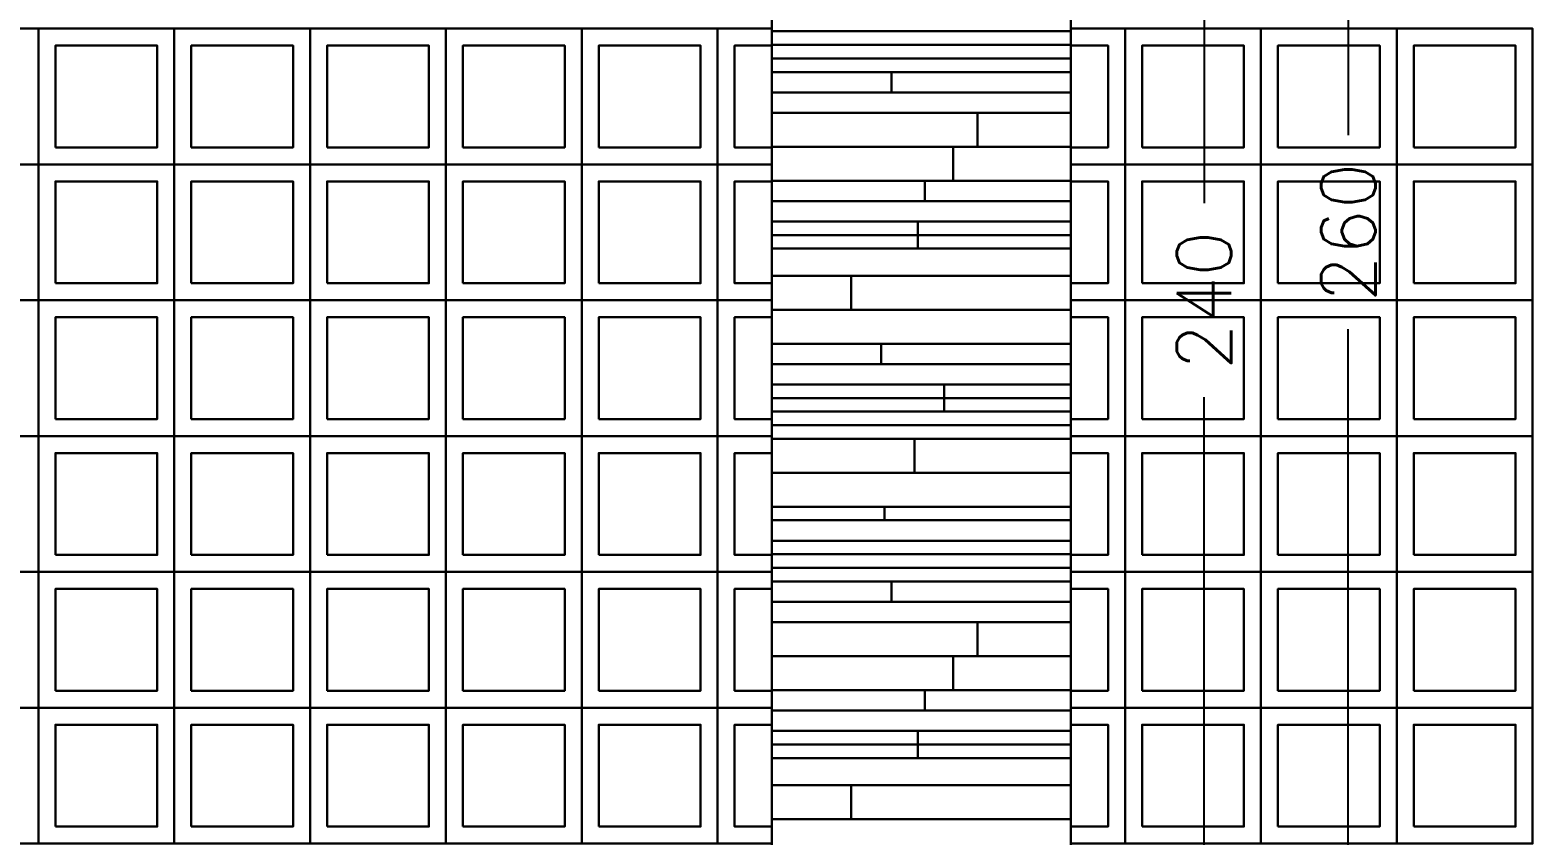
# Model space of a CAD drawing. Header units: millimetres. Extents: x -4228 to 27092, y -6721 to 984.
# Drawn here: x 5691.2 to 5911.2, y -5222 to -5103.4 of the extents above; entities that cross this region are included whole.
import ezdxf

# ---------------------------------------------------------------- set-up
doc = ezdxf.new("R2010")
doc.units = ezdxf.units.MM
doc.header["$LTSCALE"] = 50
doc.layers.get('0').update_dxf_attribs({"lineweight": 0})
for name, color, linetype in [('cobogo', 7, 'Continuous'), ('cota', 1, 'Continuous'), ('PAREDES3', 2, 'Continuous'), ('pedras', 2, 'Continuous')]:
    doc.layers.add(name, color=color, linetype=linetype)
doc.styles.add('ROMANS', font='romans.shx')
doc.dimstyles.new('1_50', dxfattribs={"dimscale": 0, "dimtxt": 8, "dimasz": 12, "dimexe": 10, "dimexo": 5, "dimgap": 4, "dimtad": 0, "dimdec": 0, "dimzin": 1, "dimdsep": 46, "dimtxsty": 'ROMANS', "dimblk": 'OBLIQUE', "dimcen": 10, "dimdle": 10, "dimclrd": 1, "dimclre": 1, "dimclrt": 7, "dimaunit": 1, "dimadec": 0, "dimazin": 0, "dimtm": 1e-09, "dimtfac": 1, "dimtdec": 0, "dimtmove": 2, "dimatfit": 3, "dimldrblk": 'OBLIQUE', "dimfxl": 1, "dimtolj": 1, "dimtzin": 0, "dimarcsym": 0})

# ---------------------------------------------------------------- blocks, each defined once
blk = doc.blocks.new('_OBLIQUE')
at = {"color": 0, "linetype": 'ByBlock'}
blk.add_line((-0.5, -0.5), (0.5, 0.5), dxfattribs=at)
blk = doc.blocks.new('*D63')
at = {"layer": 'cota', "color": 1, "linetype": 'Continuous', "lineweight": -2}
for p, q in [((5864.08, -5013.21), (5864.08, -5128.92)), ((5830.94, -5023.21), (5874.08, -5023.21)), ((5864.08, -5273.21), (5864.08, -5157.49)), ((5839.47, -5263.21), (5874.08, -5263.21))]:
    blk.add_line(p, q, dxfattribs=at)
at = {"layer": 'Defpoints', "color": 0, "linetype": 'Continuous', "lineweight": 30}
for p in [(5825.94, -5023.21), (5834.47, -5263.21), (5864.08, -5263.21)]:
    blk.add_point(p, dxfattribs=at)
at = {"layer": 'cota', "color": 1, "linetype": 'Continuous', "lineweight": -2, "xscale": 12, "yscale": 12, "zscale": 12}
for p, rotation in [((5864.08, -5023.21), 90), ((5864.08, -5263.21), 270)]:
    blk.add_blockref('_OBLIQUE', p, dxfattribs=dict(at, rotation=rotation))
at = {"layer": 'cota', "color": 7, "linetype": 'Continuous', "lineweight": 30, "insert": (5864.08, -5143.21), "char_height": 8, "attachment_point": 5, "rotation": 90, "style": 'ROMANS'}
blk.add_mtext('\\A1;240', dxfattribs=at)
blk = doc.blocks.new('*D65')
at = {"layer": 'cota', "color": 1, "linetype": 'Continuous', "lineweight": -2}
for p, q in [((5885.3, -4993.21), (5885.3, -5118.92)), ((5849.44, -5003.21), (5895.3, -5003.21)), ((5885.3, -5273.21), (5885.3, -5147.49)), ((5849.44, -5263.21), (5895.3, -5263.21))]:
    blk.add_line(p, q, dxfattribs=at)
at = {"layer": 'Defpoints', "color": 0, "linetype": 'Continuous', "lineweight": 30}
for p in [(5844.44, -5003.21), (5844.44, -5263.21), (5885.3, -5263.21)]:
    blk.add_point(p, dxfattribs=at)
at = {"layer": 'cota', "color": 1, "linetype": 'Continuous', "lineweight": -2, "xscale": 12, "yscale": 12, "zscale": 12}
for p, rotation in [((5885.3, -5003.21), 90), ((5885.3, -5263.21), 270)]:
    blk.add_blockref('_OBLIQUE', p, dxfattribs=dict(at, rotation=rotation))
at = {"layer": 'cota', "color": 7, "linetype": 'Continuous', "lineweight": 30, "insert": (5885.3, -5133.21), "char_height": 8, "attachment_point": 5, "rotation": 90, "style": 'ROMANS'}
blk.add_mtext('\\A1;260', dxfattribs=at)

msp = doc.modelspace()

# ---------------------------------------------------------------- linework, layer by layer
at = {"layer": 'cobogo', "color": 3, "linetype": 'Continuous', "lineweight": 30}
for points in [[(5672.44, -5123.21), (5692.44, -5123.21), (5692.44, -5103.21), (5672.44, -5103.21)], [(5672.44, -5123.21), (5692.44, -5123.21), (5692.44, -5103.21), (5672.44, -5103.21)], [(5672.44, -5123.21), (5692.44, -5123.21), (5692.44, -5103.21), (5672.44, -5103.21)], [(5672.44, -5123.21), (5692.44, -5123.21), (5692.44, -5103.21), (5672.44, -5103.21)], [(5692.44, -5123.21), (5712.44, -5123.21), (5712.44, -5103.21), (5692.44, -5103.21)], [(5692.44, -5123.21), (5712.44, -5123.21), (5712.44, -5103.21), (5692.44, -5103.21)], [(5692.44, -5123.21), (5712.44, -5123.21), (5712.44, -5103.21), (5692.44, -5103.21)], [(5692.44, -5123.21), (5712.44, -5123.21), (5712.44, -5103.21), (5692.44, -5103.21)], [(5712.44, -5123.21), (5732.44, -5123.21), (5732.44, -5103.21), (5712.44, -5103.21)], [(5712.44, -5123.21), (5732.44, -5123.21), (5732.44, -5103.21), (5712.44, -5103.21)], [(5712.44, -5123.21), (5732.44, -5123.21), (5732.44, -5103.21), (5712.44, -5103.21)], [(5712.44, -5123.21), (5732.44, -5123.21), (5732.44, -5103.21), (5712.44, -5103.21)], [(5732.44, -5123.21), (5752.44, -5123.21), (5752.44, -5103.21), (5732.44, -5103.21)], [(5732.44, -5123.21), (5752.44, -5123.21), (5752.44, -5103.21), (5732.44, -5103.21)], [(5732.44, -5123.21), (5752.44, -5123.21), (5752.44, -5103.21), (5732.44, -5103.21)], [(5732.44, -5123.21), (5752.44, -5123.21), (5752.44, -5103.21), (5732.44, -5103.21)], [(5752.44, -5123.21), (5772.44, -5123.21), (5772.44, -5103.21), (5752.44, -5103.21)], [(5752.44, -5123.21), (5772.44, -5123.21), (5772.44, -5103.21), (5752.44, -5103.21)], [(5752.44, -5123.21), (5772.44, -5123.21), (5772.44, -5103.21), (5752.44, -5103.21)], [(5752.44, -5123.21), (5772.44, -5123.21), (5772.44, -5103.21), (5752.44, -5103.21)], [(5772.44, -5123.21), (5792.44, -5123.21), (5792.44, -5103.21), (5772.44, -5103.21)], [(5772.44, -5123.21), (5792.44, -5123.21), (5792.44, -5103.21), (5772.44, -5103.21)], [(5772.44, -5123.21), (5792.44, -5123.21), (5792.44, -5103.21), (5772.44, -5103.21)], [(5772.44, -5123.21), (5792.44, -5123.21), (5792.44, -5103.21), (5772.44, -5103.21)], [(5852.44, -5123.21), (5872.44, -5123.21), (5872.44, -5103.21), (5852.44, -5103.21)], [(5852.44, -5123.21), (5872.44, -5123.21), (5872.44, -5103.21), (5852.44, -5103.21)], [(5852.44, -5123.21), (5872.44, -5123.21), (5872.44, -5103.21), (5852.44, -5103.21)], [(5852.44, -5123.21), (5872.44, -5123.21), (5872.44, -5103.21), (5852.44, -5103.21)], [(5872.44, -5123.21), (5892.44, -5123.21), (5892.44, -5103.21), (5872.44, -5103.21)], [(5872.44, -5123.21), (5892.44, -5123.21), (5892.44, -5103.21), (5872.44, -5103.21)], [(5872.44, -5123.21), (5892.44, -5123.21), (5892.44, -5103.21), (5872.44, -5103.21)], [(5872.44, -5123.21), (5892.44, -5123.21), (5892.44, -5103.21), (5872.44, -5103.21)], [(5892.44, -5123.21), (5912.44, -5123.21), (5912.44, -5103.21), (5892.44, -5103.21)], [(5892.44, -5123.21), (5912.44, -5123.21), (5912.44, -5103.21), (5892.44, -5103.21)], [(5892.44, -5123.21), (5912.44, -5123.21), (5912.44, -5103.21), (5892.44, -5103.21)], [(5892.44, -5123.21), (5912.44, -5123.21), (5912.44, -5103.21), (5892.44, -5103.21)], [(5694.94, -5120.71), (5709.94, -5120.71), (5709.94, -5105.71), (5694.94, -5105.71)], [(5694.94, -5120.71), (5709.94, -5120.71), (5709.94, -5105.71), (5694.94, -5105.71)], [(5694.94, -5120.71), (5709.94, -5120.71), (5709.94, -5105.71), (5694.94, -5105.71)], [(5694.94, -5120.71), (5709.94, -5120.71), (5709.94, -5105.71), (5694.94, -5105.71)], [(5714.94, -5120.71), (5729.94, -5120.71), (5729.94, -5105.71), (5714.94, -5105.71)], [(5714.94, -5120.71), (5729.94, -5120.71), (5729.94, -5105.71), (5714.94, -5105.71)], [(5714.94, -5120.71), (5729.94, -5120.71), (5729.94, -5105.71), (5714.94, -5105.71)], [(5714.94, -5120.71), (5729.94, -5120.71), (5729.94, -5105.71), (5714.94, -5105.71)], [(5734.94, -5120.71), (5749.94, -5120.71), (5749.94, -5105.71), (5734.94, -5105.71)], [(5734.94, -5120.71), (5749.94, -5120.71), (5749.94, -5105.71), (5734.94, -5105.71)], [(5734.94, -5120.71), (5749.94, -5120.71), (5749.94, -5105.71), (5734.94, -5105.71)], [(5734.94, -5120.71), (5749.94, -5120.71), (5749.94, -5105.71), (5734.94, -5105.71)], [(5754.94, -5120.71), (5769.94, -5120.71), (5769.94, -5105.71), (5754.94, -5105.71)], [(5754.94, -5120.71), (5769.94, -5120.71), (5769.94, -5105.71), (5754.94, -5105.71)], [(5754.94, -5120.71), (5769.94, -5120.71), (5769.94, -5105.71), (5754.94, -5105.71)], [(5754.94, -5120.71), (5769.94, -5120.71), (5769.94, -5105.71), (5754.94, -5105.71)], [(5774.94, -5120.71), (5789.94, -5120.71), (5789.94, -5105.71), (5774.94, -5105.71)], [(5774.94, -5120.71), (5789.94, -5120.71), (5789.94, -5105.71), (5774.94, -5105.71)], [(5774.94, -5120.71), (5789.94, -5120.71), (5789.94, -5105.71), (5774.94, -5105.71)], [(5774.94, -5120.71), (5789.94, -5120.71), (5789.94, -5105.71), (5774.94, -5105.71)], [(5854.94, -5120.71), (5869.94, -5120.71), (5869.94, -5105.71), (5854.94, -5105.71)], [(5854.94, -5120.71), (5869.94, -5120.71), (5869.94, -5105.71), (5854.94, -5105.71)], [(5854.94, -5120.71), (5869.94, -5120.71), (5869.94, -5105.71), (5854.94, -5105.71)], [(5854.94, -5120.71), (5869.94, -5120.71), (5869.94, -5105.71), (5854.94, -5105.71)], [(5874.94, -5120.71), (5889.94, -5120.71), (5889.94, -5105.71), (5874.94, -5105.71)], [(5874.94, -5120.71), (5889.94, -5120.71), (5889.94, -5105.71), (5874.94, -5105.71)], [(5874.94, -5120.71), (5889.94, -5120.71), (5889.94, -5105.71), (5874.94, -5105.71)], [(5874.94, -5120.71), (5889.94, -5120.71), (5889.94, -5105.71), (5874.94, -5105.71)], [(5894.94, -5120.71), (5909.94, -5120.71), (5909.94, -5105.71), (5894.94, -5105.71)], [(5894.94, -5120.71), (5909.94, -5120.71), (5909.94, -5105.71), (5894.94, -5105.71)], [(5894.94, -5120.71), (5909.94, -5120.71), (5909.94, -5105.71), (5894.94, -5105.71)], [(5894.94, -5120.71), (5909.94, -5120.71), (5909.94, -5105.71), (5894.94, -5105.71)], [(5672.44, -5143.21), (5692.44, -5143.21), (5692.44, -5123.21), (5672.44, -5123.21)], [(5672.44, -5143.21), (5692.44, -5143.21), (5692.44, -5123.21), (5672.44, -5123.21)], [(5672.44, -5143.21), (5692.44, -5143.21), (5692.44, -5123.21), (5672.44, -5123.21)], [(5672.44, -5143.21), (5692.44, -5143.21), (5692.44, -5123.21), (5672.44, -5123.21)], [(5692.44, -5143.21), (5712.44, -5143.21), (5712.44, -5123.21), (5692.44, -5123.21)], [(5692.44, -5143.21), (5712.44, -5143.21), (5712.44, -5123.21), (5692.44, -5123.21)], [(5692.44, -5143.21), (5712.44, -5143.21), (5712.44, -5123.21), (5692.44, -5123.21)], [(5692.44, -5143.21), (5712.44, -5143.21), (5712.44, -5123.21), (5692.44, -5123.21)], [(5712.44, -5143.21), (5732.44, -5143.21), (5732.44, -5123.21), (5712.44, -5123.21)], [(5712.44, -5143.21), (5732.44, -5143.21), (5732.44, -5123.21), (5712.44, -5123.21)], [(5712.44, -5143.21), (5732.44, -5143.21), (5732.44, -5123.21), (5712.44, -5123.21)], [(5712.44, -5143.21), (5732.44, -5143.21), (5732.44, -5123.21), (5712.44, -5123.21)], [(5732.44, -5143.21), (5752.44, -5143.21), (5752.44, -5123.21), (5732.44, -5123.21)], [(5732.44, -5143.21), (5752.44, -5143.21), (5752.44, -5123.21), (5732.44, -5123.21)], [(5732.44, -5143.21), (5752.44, -5143.21), (5752.44, -5123.21), (5732.44, -5123.21)], [(5732.44, -5143.21), (5752.44, -5143.21), (5752.44, -5123.21), (5732.44, -5123.21)], [(5752.44, -5143.21), (5772.44, -5143.21), (5772.44, -5123.21), (5752.44, -5123.21)], [(5752.44, -5143.21), (5772.44, -5143.21), (5772.44, -5123.21), (5752.44, -5123.21)], [(5752.44, -5143.21), (5772.44, -5143.21), (5772.44, -5123.21), (5752.44, -5123.21)], [(5752.44, -5143.21), (5772.44, -5143.21), (5772.44, -5123.21), (5752.44, -5123.21)], [(5772.44, -5143.21), (5792.44, -5143.21), (5792.44, -5123.21), (5772.44, -5123.21)], [(5772.44, -5143.21), (5792.44, -5143.21), (5792.44, -5123.21), (5772.44, -5123.21)], [(5772.44, -5143.21), (5792.44, -5143.21), (5792.44, -5123.21), (5772.44, -5123.21)], [(5772.44, -5143.21), (5792.44, -5143.21), (5792.44, -5123.21), (5772.44, -5123.21)], [(5852.44, -5143.21), (5872.44, -5143.21), (5872.44, -5123.21), (5852.44, -5123.21)], [(5852.44, -5143.21), (5872.44, -5143.21), (5872.44, -5123.21), (5852.44, -5123.21)], [(5852.44, -5143.21), (5872.44, -5143.21), (5872.44, -5123.21), (5852.44, -5123.21)], [(5852.44, -5143.21), (5872.44, -5143.21), (5872.44, -5123.21), (5852.44, -5123.21)], [(5872.44, -5143.21), (5892.44, -5143.21), (5892.44, -5123.21), (5872.44, -5123.21)], [(5872.44, -5143.21), (5892.44, -5143.21), (5892.44, -5123.21), (5872.44, -5123.21)], [(5872.44, -5143.21), (5892.44, -5143.21), (5892.44, -5123.21), (5872.44, -5123.21)], [(5872.44, -5143.21), (5892.44, -5143.21), (5892.44, -5123.21), (5872.44, -5123.21)], [(5892.44, -5143.21), (5912.44, -5143.21), (5912.44, -5123.21), (5892.44, -5123.21)], [(5892.44, -5143.21), (5912.44, -5143.21), (5912.44, -5123.21), (5892.44, -5123.21)], [(5892.44, -5143.21), (5912.44, -5143.21), (5912.44, -5123.21), (5892.44, -5123.21)], [(5892.44, -5143.21), (5912.44, -5143.21), (5912.44, -5123.21), (5892.44, -5123.21)], [(5694.94, -5140.71), (5709.94, -5140.71), (5709.94, -5125.71), (5694.94, -5125.71)], [(5694.94, -5140.71), (5709.94, -5140.71), (5709.94, -5125.71), (5694.94, -5125.71)], [(5694.94, -5140.71), (5709.94, -5140.71), (5709.94, -5125.71), (5694.94, -5125.71)], [(5694.94, -5140.71), (5709.94, -5140.71), (5709.94, -5125.71), (5694.94, -5125.71)], [(5714.94, -5140.71), (5729.94, -5140.71), (5729.94, -5125.71), (5714.94, -5125.71)], [(5714.94, -5140.71), (5729.94, -5140.71), (5729.94, -5125.71), (5714.94, -5125.71)], [(5714.94, -5140.71), (5729.94, -5140.71), (5729.94, -5125.71), (5714.94, -5125.71)], [(5714.94, -5140.71), (5729.94, -5140.71), (5729.94, -5125.71), (5714.94, -5125.71)], [(5734.94, -5140.71), (5749.94, -5140.71), (5749.94, -5125.71), (5734.94, -5125.71)], [(5734.94, -5140.71), (5749.94, -5140.71), (5749.94, -5125.71), (5734.94, -5125.71)], [(5734.94, -5140.71), (5749.94, -5140.71), (5749.94, -5125.71), (5734.94, -5125.71)], [(5734.94, -5140.71), (5749.94, -5140.71), (5749.94, -5125.71), (5734.94, -5125.71)], [(5754.94, -5140.71), (5769.94, -5140.71), (5769.94, -5125.71), (5754.94, -5125.71)], [(5754.94, -5140.71), (5769.94, -5140.71), (5769.94, -5125.71), (5754.94, -5125.71)], [(5754.94, -5140.71), (5769.94, -5140.71), (5769.94, -5125.71), (5754.94, -5125.71)], [(5754.94, -5140.71), (5769.94, -5140.71), (5769.94, -5125.71), (5754.94, -5125.71)], [(5774.94, -5140.71), (5789.94, -5140.71), (5789.94, -5125.71), (5774.94, -5125.71)], [(5774.94, -5140.71), (5789.94, -5140.71), (5789.94, -5125.71), (5774.94, -5125.71)], [(5774.94, -5140.71), (5789.94, -5140.71), (5789.94, -5125.71), (5774.94, -5125.71)], [(5774.94, -5140.71), (5789.94, -5140.71), (5789.94, -5125.71), (5774.94, -5125.71)], [(5854.94, -5140.71), (5869.94, -5140.71), (5869.94, -5125.71), (5854.94, -5125.71)], [(5854.94, -5140.71), (5869.94, -5140.71), (5869.94, -5125.71), (5854.94, -5125.71)], [(5854.94, -5140.71), (5869.94, -5140.71), (5869.94, -5125.71), (5854.94, -5125.71)], [(5854.94, -5140.71), (5869.94, -5140.71), (5869.94, -5125.71), (5854.94, -5125.71)], [(5874.94, -5140.71), (5889.94, -5140.71), (5889.94, -5125.71), (5874.94, -5125.71)], [(5874.94, -5140.71), (5889.94, -5140.71), (5889.94, -5125.71), (5874.94, -5125.71)], [(5874.94, -5140.71), (5889.94, -5140.71), (5889.94, -5125.71), (5874.94, -5125.71)], [(5874.94, -5140.71), (5889.94, -5140.71), (5889.94, -5125.71), (5874.94, -5125.71)], [(5894.94, -5140.71), (5909.94, -5140.71), (5909.94, -5125.71), (5894.94, -5125.71)], [(5894.94, -5140.71), (5909.94, -5140.71), (5909.94, -5125.71), (5894.94, -5125.71)], [(5894.94, -5140.71), (5909.94, -5140.71), (5909.94, -5125.71), (5894.94, -5125.71)], [(5894.94, -5140.71), (5909.94, -5140.71), (5909.94, -5125.71), (5894.94, -5125.71)], [(5672.44, -5163.21), (5692.44, -5163.21), (5692.44, -5143.21), (5672.44, -5143.21)], [(5672.44, -5163.21), (5692.44, -5163.21), (5692.44, -5143.21), (5672.44, -5143.21)], [(5672.44, -5163.21), (5692.44, -5163.21), (5692.44, -5143.21), (5672.44, -5143.21)], [(5672.44, -5163.21), (5692.44, -5163.21), (5692.44, -5143.21), (5672.44, -5143.21)], [(5692.44, -5163.21), (5712.44, -5163.21), (5712.44, -5143.21), (5692.44, -5143.21)], [(5692.44, -5163.21), (5712.44, -5163.21), (5712.44, -5143.21), (5692.44, -5143.21)], [(5692.44, -5163.21), (5712.44, -5163.21), (5712.44, -5143.21), (5692.44, -5143.21)], [(5692.44, -5163.21), (5712.44, -5163.21), (5712.44, -5143.21), (5692.44, -5143.21)], [(5712.44, -5163.21), (5732.44, -5163.21), (5732.44, -5143.21), (5712.44, -5143.21)], [(5712.44, -5163.21), (5732.44, -5163.21), (5732.44, -5143.21), (5712.44, -5143.21)], [(5712.44, -5163.21), (5732.44, -5163.21), (5732.44, -5143.21), (5712.44, -5143.21)], [(5712.44, -5163.21), (5732.44, -5163.21), (5732.44, -5143.21), (5712.44, -5143.21)], [(5732.44, -5163.21), (5752.44, -5163.21), (5752.44, -5143.21), (5732.44, -5143.21)], [(5732.44, -5163.21), (5752.44, -5163.21), (5752.44, -5143.21), (5732.44, -5143.21)], [(5732.44, -5163.21), (5752.44, -5163.21), (5752.44, -5143.21), (5732.44, -5143.21)], [(5732.44, -5163.21), (5752.44, -5163.21), (5752.44, -5143.21), (5732.44, -5143.21)], [(5752.44, -5163.21), (5772.44, -5163.21), (5772.44, -5143.21), (5752.44, -5143.21)], [(5752.44, -5163.21), (5772.44, -5163.21), (5772.44, -5143.21), (5752.44, -5143.21)], [(5752.44, -5163.21), (5772.44, -5163.21), (5772.44, -5143.21), (5752.44, -5143.21)], [(5752.44, -5163.21), (5772.44, -5163.21), (5772.44, -5143.21), (5752.44, -5143.21)], [(5772.44, -5163.21), (5792.44, -5163.21), (5792.44, -5143.21), (5772.44, -5143.21)], [(5772.44, -5163.21), (5792.44, -5163.21), (5792.44, -5143.21), (5772.44, -5143.21)], [(5772.44, -5163.21), (5792.44, -5163.21), (5792.44, -5143.21), (5772.44, -5143.21)], [(5772.44, -5163.21), (5792.44, -5163.21), (5792.44, -5143.21), (5772.44, -5143.21)], [(5852.44, -5163.21), (5872.44, -5163.21), (5872.44, -5143.21), (5852.44, -5143.21)], [(5852.44, -5163.21), (5872.44, -5163.21), (5872.44, -5143.21), (5852.44, -5143.21)], [(5852.44, -5163.21), (5872.44, -5163.21), (5872.44, -5143.21), (5852.44, -5143.21)], [(5852.44, -5163.21), (5872.44, -5163.21), (5872.44, -5143.21), (5852.44, -5143.21)], [(5872.44, -5163.21), (5892.44, -5163.21), (5892.44, -5143.21), (5872.44, -5143.21)], [(5872.44, -5163.21), (5892.44, -5163.21), (5892.44, -5143.21), (5872.44, -5143.21)], [(5872.44, -5163.21), (5892.44, -5163.21), (5892.44, -5143.21), (5872.44, -5143.21)], [(5872.44, -5163.21), (5892.44, -5163.21), (5892.44, -5143.21), (5872.44, -5143.21)], [(5892.44, -5163.21), (5912.44, -5163.21), (5912.44, -5143.21), (5892.44, -5143.21)], [(5892.44, -5163.21), (5912.44, -5163.21), (5912.44, -5143.21), (5892.44, -5143.21)], [(5892.44, -5163.21), (5912.44, -5163.21), (5912.44, -5143.21), (5892.44, -5143.21)], [(5892.44, -5163.21), (5912.44, -5163.21), (5912.44, -5143.21), (5892.44, -5143.21)], [(5694.94, -5160.71), (5709.94, -5160.71), (5709.94, -5145.71), (5694.94, -5145.71)], [(5694.94, -5160.71), (5709.94, -5160.71), (5709.94, -5145.71), (5694.94, -5145.71)], [(5694.94, -5160.71), (5709.94, -5160.71), (5709.94, -5145.71), (5694.94, -5145.71)], [(5694.94, -5160.71), (5709.94, -5160.71), (5709.94, -5145.71), (5694.94, -5145.71)], [(5714.94, -5160.71), (5729.94, -5160.71), (5729.94, -5145.71), (5714.94, -5145.71)], [(5714.94, -5160.71), (5729.94, -5160.71), (5729.94, -5145.71), (5714.94, -5145.71)], [(5714.94, -5160.71), (5729.94, -5160.71), (5729.94, -5145.71), (5714.94, -5145.71)], [(5714.94, -5160.71), (5729.94, -5160.71), (5729.94, -5145.71), (5714.94, -5145.71)], [(5734.94, -5160.71), (5749.94, -5160.71), (5749.94, -5145.71), (5734.94, -5145.71)], [(5734.94, -5160.71), (5749.94, -5160.71), (5749.94, -5145.71), (5734.94, -5145.71)], [(5734.94, -5160.71), (5749.94, -5160.71), (5749.94, -5145.71), (5734.94, -5145.71)], [(5734.94, -5160.71), (5749.94, -5160.71), (5749.94, -5145.71), (5734.94, -5145.71)], [(5754.94, -5160.71), (5769.94, -5160.71), (5769.94, -5145.71), (5754.94, -5145.71)], [(5754.94, -5160.71), (5769.94, -5160.71), (5769.94, -5145.71), (5754.94, -5145.71)], [(5754.94, -5160.71), (5769.94, -5160.71), (5769.94, -5145.71), (5754.94, -5145.71)], [(5754.94, -5160.71), (5769.94, -5160.71), (5769.94, -5145.71), (5754.94, -5145.71)], [(5774.94, -5160.71), (5789.94, -5160.71), (5789.94, -5145.71), (5774.94, -5145.71)], [(5774.94, -5160.71), (5789.94, -5160.71), (5789.94, -5145.71), (5774.94, -5145.71)], [(5774.94, -5160.71), (5789.94, -5160.71), (5789.94, -5145.71), (5774.94, -5145.71)], [(5774.94, -5160.71), (5789.94, -5160.71), (5789.94, -5145.71), (5774.94, -5145.71)], [(5854.94, -5160.71), (5869.94, -5160.71), (5869.94, -5145.71), (5854.94, -5145.71)], [(5854.94, -5160.71), (5869.94, -5160.71), (5869.94, -5145.71), (5854.94, -5145.71)], [(5854.94, -5160.71), (5869.94, -5160.71), (5869.94, -5145.71), (5854.94, -5145.71)], [(5854.94, -5160.71), (5869.94, -5160.71), (5869.94, -5145.71), (5854.94, -5145.71)], [(5874.94, -5160.71), (5889.94, -5160.71), (5889.94, -5145.71), (5874.94, -5145.71)], [(5874.94, -5160.71), (5889.94, -5160.71), (5889.94, -5145.71), (5874.94, -5145.71)], [(5874.94, -5160.71), (5889.94, -5160.71), (5889.94, -5145.71), (5874.94, -5145.71)], [(5874.94, -5160.71), (5889.94, -5160.71), (5889.94, -5145.71), (5874.94, -5145.71)], [(5894.94, -5160.71), (5909.94, -5160.71), (5909.94, -5145.71), (5894.94, -5145.71)], [(5894.94, -5160.71), (5909.94, -5160.71), (5909.94, -5145.71), (5894.94, -5145.71)], [(5894.94, -5160.71), (5909.94, -5160.71), (5909.94, -5145.71), (5894.94, -5145.71)], [(5894.94, -5160.71), (5909.94, -5160.71), (5909.94, -5145.71), (5894.94, -5145.71)], [(5672.44, -5183.21), (5692.44, -5183.21), (5692.44, -5163.21), (5672.44, -5163.21)], [(5672.44, -5183.21), (5692.44, -5183.21), (5692.44, -5163.21), (5672.44, -5163.21)], [(5672.44, -5183.21), (5692.44, -5183.21), (5692.44, -5163.21), (5672.44, -5163.21)], [(5672.44, -5183.21), (5692.44, -5183.21), (5692.44, -5163.21), (5672.44, -5163.21)], [(5692.44, -5183.21), (5712.44, -5183.21), (5712.44, -5163.21), (5692.44, -5163.21)], [(5692.44, -5183.21), (5712.44, -5183.21), (5712.44, -5163.21), (5692.44, -5163.21)], [(5692.44, -5183.21), (5712.44, -5183.21), (5712.44, -5163.21), (5692.44, -5163.21)], [(5692.44, -5183.21), (5712.44, -5183.21), (5712.44, -5163.21), (5692.44, -5163.21)], [(5712.44, -5183.21), (5732.44, -5183.21), (5732.44, -5163.21), (5712.44, -5163.21)], [(5712.44, -5183.21), (5732.44, -5183.21), (5732.44, -5163.21), (5712.44, -5163.21)], [(5712.44, -5183.21), (5732.44, -5183.21), (5732.44, -5163.21), (5712.44, -5163.21)], [(5712.44, -5183.21), (5732.44, -5183.21), (5732.44, -5163.21), (5712.44, -5163.21)], [(5732.44, -5183.21), (5752.44, -5183.21), (5752.44, -5163.21), (5732.44, -5163.21)], [(5732.44, -5183.21), (5752.44, -5183.21), (5752.44, -5163.21), (5732.44, -5163.21)], [(5732.44, -5183.21), (5752.44, -5183.21), (5752.44, -5163.21), (5732.44, -5163.21)], [(5732.44, -5183.21), (5752.44, -5183.21), (5752.44, -5163.21), (5732.44, -5163.21)], [(5752.44, -5183.21), (5772.44, -5183.21), (5772.44, -5163.21), (5752.44, -5163.21)], [(5752.44, -5183.21), (5772.44, -5183.21), (5772.44, -5163.21), (5752.44, -5163.21)], [(5752.44, -5183.21), (5772.44, -5183.21), (5772.44, -5163.21), (5752.44, -5163.21)], [(5752.44, -5183.21), (5772.44, -5183.21), (5772.44, -5163.21), (5752.44, -5163.21)], [(5772.44, -5183.21), (5792.44, -5183.21), (5792.44, -5163.21), (5772.44, -5163.21)], [(5772.44, -5183.21), (5792.44, -5183.21), (5792.44, -5163.21), (5772.44, -5163.21)], [(5772.44, -5183.21), (5792.44, -5183.21), (5792.44, -5163.21), (5772.44, -5163.21)], [(5772.44, -5183.21), (5792.44, -5183.21), (5792.44, -5163.21), (5772.44, -5163.21)], [(5852.44, -5183.21), (5872.44, -5183.21), (5872.44, -5163.21), (5852.44, -5163.21)], [(5852.44, -5183.21), (5872.44, -5183.21), (5872.44, -5163.21), (5852.44, -5163.21)], [(5852.44, -5183.21), (5872.44, -5183.21), (5872.44, -5163.21), (5852.44, -5163.21)], [(5852.44, -5183.21), (5872.44, -5183.21), (5872.44, -5163.21), (5852.44, -5163.21)], [(5872.44, -5183.21), (5892.44, -5183.21), (5892.44, -5163.21), (5872.44, -5163.21)], [(5872.44, -5183.21), (5892.44, -5183.21), (5892.44, -5163.21), (5872.44, -5163.21)], [(5872.44, -5183.21), (5892.44, -5183.21), (5892.44, -5163.21), (5872.44, -5163.21)], [(5872.44, -5183.21), (5892.44, -5183.21), (5892.44, -5163.21), (5872.44, -5163.21)], [(5892.44, -5183.21), (5912.44, -5183.21), (5912.44, -5163.21), (5892.44, -5163.21)], [(5892.44, -5183.21), (5912.44, -5183.21), (5912.44, -5163.21), (5892.44, -5163.21)], [(5892.44, -5183.21), (5912.44, -5183.21), (5912.44, -5163.21), (5892.44, -5163.21)], [(5892.44, -5183.21), (5912.44, -5183.21), (5912.44, -5163.21), (5892.44, -5163.21)], [(5694.94, -5180.71), (5709.94, -5180.71), (5709.94, -5165.71), (5694.94, -5165.71)], [(5694.94, -5180.71), (5709.94, -5180.71), (5709.94, -5165.71), (5694.94, -5165.71)], [(5694.94, -5180.71), (5709.94, -5180.71), (5709.94, -5165.71), (5694.94, -5165.71)], [(5694.94, -5180.71), (5709.94, -5180.71), (5709.94, -5165.71), (5694.94, -5165.71)], [(5714.94, -5180.71), (5729.94, -5180.71), (5729.94, -5165.71), (5714.94, -5165.71)], [(5714.94, -5180.71), (5729.94, -5180.71), (5729.94, -5165.71), (5714.94, -5165.71)], [(5714.94, -5180.71), (5729.94, -5180.71), (5729.94, -5165.71), (5714.94, -5165.71)], [(5714.94, -5180.71), (5729.94, -5180.71), (5729.94, -5165.71), (5714.94, -5165.71)], [(5734.94, -5180.71), (5749.94, -5180.71), (5749.94, -5165.71), (5734.94, -5165.71)], [(5734.94, -5180.71), (5749.94, -5180.71), (5749.94, -5165.71), (5734.94, -5165.71)], [(5734.94, -5180.71), (5749.94, -5180.71), (5749.94, -5165.71), (5734.94, -5165.71)], [(5734.94, -5180.71), (5749.94, -5180.71), (5749.94, -5165.71), (5734.94, -5165.71)], [(5754.94, -5180.71), (5769.94, -5180.71), (5769.94, -5165.71), (5754.94, -5165.71)], [(5754.94, -5180.71), (5769.94, -5180.71), (5769.94, -5165.71), (5754.94, -5165.71)], [(5754.94, -5180.71), (5769.94, -5180.71), (5769.94, -5165.71), (5754.94, -5165.71)], [(5754.94, -5180.71), (5769.94, -5180.71), (5769.94, -5165.71), (5754.94, -5165.71)], [(5774.94, -5180.71), (5789.94, -5180.71), (5789.94, -5165.71), (5774.94, -5165.71)], [(5774.94, -5180.71), (5789.94, -5180.71), (5789.94, -5165.71), (5774.94, -5165.71)], [(5774.94, -5180.71), (5789.94, -5180.71), (5789.94, -5165.71), (5774.94, -5165.71)], [(5774.94, -5180.71), (5789.94, -5180.71), (5789.94, -5165.71), (5774.94, -5165.71)], [(5854.94, -5180.71), (5869.94, -5180.71), (5869.94, -5165.71), (5854.94, -5165.71)], [(5854.94, -5180.71), (5869.94, -5180.71), (5869.94, -5165.71), (5854.94, -5165.71)], [(5854.94, -5180.71), (5869.94, -5180.71), (5869.94, -5165.71), (5854.94, -5165.71)], [(5854.94, -5180.71), (5869.94, -5180.71), (5869.94, -5165.71), (5854.94, -5165.71)], [(5874.94, -5180.71), (5889.94, -5180.71), (5889.94, -5165.71), (5874.94, -5165.71)], [(5874.94, -5180.71), (5889.94, -5180.71), (5889.94, -5165.71), (5874.94, -5165.71)], [(5874.94, -5180.71), (5889.94, -5180.71), (5889.94, -5165.71), (5874.94, -5165.71)], [(5874.94, -5180.71), (5889.94, -5180.71), (5889.94, -5165.71), (5874.94, -5165.71)], [(5894.94, -5180.71), (5909.94, -5180.71), (5909.94, -5165.71), (5894.94, -5165.71)], [(5894.94, -5180.71), (5909.94, -5180.71), (5909.94, -5165.71), (5894.94, -5165.71)], [(5894.94, -5180.71), (5909.94, -5180.71), (5909.94, -5165.71), (5894.94, -5165.71)], [(5894.94, -5180.71), (5909.94, -5180.71), (5909.94, -5165.71), (5894.94, -5165.71)], [(5672.44, -5203.21), (5692.44, -5203.21), (5692.44, -5183.21), (5672.44, -5183.21)], [(5672.44, -5203.21), (5692.44, -5203.21), (5692.44, -5183.21), (5672.44, -5183.21)], [(5672.44, -5203.21), (5692.44, -5203.21), (5692.44, -5183.21), (5672.44, -5183.21)], [(5672.44, -5203.21), (5692.44, -5203.21), (5692.44, -5183.21), (5672.44, -5183.21)], [(5692.44, -5203.21), (5712.44, -5203.21), (5712.44, -5183.21), (5692.44, -5183.21)], [(5692.44, -5203.21), (5712.44, -5203.21), (5712.44, -5183.21), (5692.44, -5183.21)], [(5692.44, -5203.21), (5712.44, -5203.21), (5712.44, -5183.21), (5692.44, -5183.21)], [(5692.44, -5203.21), (5712.44, -5203.21), (5712.44, -5183.21), (5692.44, -5183.21)], [(5712.44, -5203.21), (5732.44, -5203.21), (5732.44, -5183.21), (5712.44, -5183.21)], [(5712.44, -5203.21), (5732.44, -5203.21), (5732.44, -5183.21), (5712.44, -5183.21)], [(5712.44, -5203.21), (5732.44, -5203.21), (5732.44, -5183.21), (5712.44, -5183.21)], [(5712.44, -5203.21), (5732.44, -5203.21), (5732.44, -5183.21), (5712.44, -5183.21)], [(5732.44, -5203.21), (5752.44, -5203.21), (5752.44, -5183.21), (5732.44, -5183.21)], [(5732.44, -5203.21), (5752.44, -5203.21), (5752.44, -5183.21), (5732.44, -5183.21)], [(5732.44, -5203.21), (5752.44, -5203.21), (5752.44, -5183.21), (5732.44, -5183.21)], [(5732.44, -5203.21), (5752.44, -5203.21), (5752.44, -5183.21), (5732.44, -5183.21)], [(5752.44, -5203.21), (5772.44, -5203.21), (5772.44, -5183.21), (5752.44, -5183.21)], [(5752.44, -5203.21), (5772.44, -5203.21), (5772.44, -5183.21), (5752.44, -5183.21)], [(5752.44, -5203.21), (5772.44, -5203.21), (5772.44, -5183.21), (5752.44, -5183.21)], [(5752.44, -5203.21), (5772.44, -5203.21), (5772.44, -5183.21), (5752.44, -5183.21)], [(5772.44, -5203.21), (5792.44, -5203.21), (5792.44, -5183.21), (5772.44, -5183.21)], [(5772.44, -5203.21), (5792.44, -5203.21), (5792.44, -5183.21), (5772.44, -5183.21)], [(5772.44, -5203.21), (5792.44, -5203.21), (5792.44, -5183.21), (5772.44, -5183.21)], [(5772.44, -5203.21), (5792.44, -5203.21), (5792.44, -5183.21), (5772.44, -5183.21)], [(5852.44, -5203.21), (5872.44, -5203.21), (5872.44, -5183.21), (5852.44, -5183.21)], [(5852.44, -5203.21), (5872.44, -5203.21), (5872.44, -5183.21), (5852.44, -5183.21)], [(5852.44, -5203.21), (5872.44, -5203.21), (5872.44, -5183.21), (5852.44, -5183.21)], [(5852.44, -5203.21), (5872.44, -5203.21), (5872.44, -5183.21), (5852.44, -5183.21)], [(5872.44, -5203.21), (5892.44, -5203.21), (5892.44, -5183.21), (5872.44, -5183.21)], [(5872.44, -5203.21), (5892.44, -5203.21), (5892.44, -5183.21), (5872.44, -5183.21)], [(5872.44, -5203.21), (5892.44, -5203.21), (5892.44, -5183.21), (5872.44, -5183.21)], [(5872.44, -5203.21), (5892.44, -5203.21), (5892.44, -5183.21), (5872.44, -5183.21)], [(5892.44, -5203.21), (5912.44, -5203.21), (5912.44, -5183.21), (5892.44, -5183.21)], [(5892.44, -5203.21), (5912.44, -5203.21), (5912.44, -5183.21), (5892.44, -5183.21)], [(5892.44, -5203.21), (5912.44, -5203.21), (5912.44, -5183.21), (5892.44, -5183.21)], [(5892.44, -5203.21), (5912.44, -5203.21), (5912.44, -5183.21), (5892.44, -5183.21)], [(5694.94, -5200.71), (5709.94, -5200.71), (5709.94, -5185.71), (5694.94, -5185.71)], [(5694.94, -5200.71), (5709.94, -5200.71), (5709.94, -5185.71), (5694.94, -5185.71)], [(5694.94, -5200.71), (5709.94, -5200.71), (5709.94, -5185.71), (5694.94, -5185.71)], [(5694.94, -5200.71), (5709.94, -5200.71), (5709.94, -5185.71), (5694.94, -5185.71)], [(5714.94, -5200.71), (5729.94, -5200.71), (5729.94, -5185.71), (5714.94, -5185.71)], [(5714.94, -5200.71), (5729.94, -5200.71), (5729.94, -5185.71), (5714.94, -5185.71)], [(5714.94, -5200.71), (5729.94, -5200.71), (5729.94, -5185.71), (5714.94, -5185.71)], [(5714.94, -5200.71), (5729.94, -5200.71), (5729.94, -5185.71), (5714.94, -5185.71)], [(5734.94, -5200.71), (5749.94, -5200.71), (5749.94, -5185.71), (5734.94, -5185.71)], [(5734.94, -5200.71), (5749.94, -5200.71), (5749.94, -5185.71), (5734.94, -5185.71)], [(5734.94, -5200.71), (5749.94, -5200.71), (5749.94, -5185.71), (5734.94, -5185.71)], [(5734.94, -5200.71), (5749.94, -5200.71), (5749.94, -5185.71), (5734.94, -5185.71)], [(5754.94, -5200.71), (5769.94, -5200.71), (5769.94, -5185.71), (5754.94, -5185.71)], [(5754.94, -5200.71), (5769.94, -5200.71), (5769.94, -5185.71), (5754.94, -5185.71)], [(5754.94, -5200.71), (5769.94, -5200.71), (5769.94, -5185.71), (5754.94, -5185.71)], [(5754.94, -5200.71), (5769.94, -5200.71), (5769.94, -5185.71), (5754.94, -5185.71)], [(5774.94, -5200.71), (5789.94, -5200.71), (5789.94, -5185.71), (5774.94, -5185.71)], [(5774.94, -5200.71), (5789.94, -5200.71), (5789.94, -5185.71), (5774.94, -5185.71)], [(5774.94, -5200.71), (5789.94, -5200.71), (5789.94, -5185.71), (5774.94, -5185.71)], [(5774.94, -5200.71), (5789.94, -5200.71), (5789.94, -5185.71), (5774.94, -5185.71)], [(5854.94, -5200.71), (5869.94, -5200.71), (5869.94, -5185.71), (5854.94, -5185.71)], [(5854.94, -5200.71), (5869.94, -5200.71), (5869.94, -5185.71), (5854.94, -5185.71)], [(5854.94, -5200.71), (5869.94, -5200.71), (5869.94, -5185.71), (5854.94, -5185.71)], [(5854.94, -5200.71), (5869.94, -5200.71), (5869.94, -5185.71), (5854.94, -5185.71)], [(5874.94, -5200.71), (5889.94, -5200.71), (5889.94, -5185.71), (5874.94, -5185.71)], [(5874.94, -5200.71), (5889.94, -5200.71), (5889.94, -5185.71), (5874.94, -5185.71)], [(5874.94, -5200.71), (5889.94, -5200.71), (5889.94, -5185.71), (5874.94, -5185.71)], [(5874.94, -5200.71), (5889.94, -5200.71), (5889.94, -5185.71), (5874.94, -5185.71)], [(5894.94, -5200.71), (5909.94, -5200.71), (5909.94, -5185.71), (5894.94, -5185.71)], [(5894.94, -5200.71), (5909.94, -5200.71), (5909.94, -5185.71), (5894.94, -5185.71)], [(5894.94, -5200.71), (5909.94, -5200.71), (5909.94, -5185.71), (5894.94, -5185.71)], [(5894.94, -5200.71), (5909.94, -5200.71), (5909.94, -5185.71), (5894.94, -5185.71)], [(5672.44, -5223.21), (5692.44, -5223.21), (5692.44, -5203.21), (5672.44, -5203.21)], [(5672.44, -5223.21), (5692.44, -5223.21), (5692.44, -5203.21), (5672.44, -5203.21)], [(5672.44, -5223.21), (5692.44, -5223.21), (5692.44, -5203.21), (5672.44, -5203.21)], [(5672.44, -5223.21), (5692.44, -5223.21), (5692.44, -5203.21), (5672.44, -5203.21)], [(5692.44, -5223.21), (5712.44, -5223.21), (5712.44, -5203.21), (5692.44, -5203.21)], [(5692.44, -5223.21), (5712.44, -5223.21), (5712.44, -5203.21), (5692.44, -5203.21)], [(5692.44, -5223.21), (5712.44, -5223.21), (5712.44, -5203.21), (5692.44, -5203.21)], [(5692.44, -5223.21), (5712.44, -5223.21), (5712.44, -5203.21), (5692.44, -5203.21)], [(5712.44, -5223.21), (5732.44, -5223.21), (5732.44, -5203.21), (5712.44, -5203.21)], [(5712.44, -5223.21), (5732.44, -5223.21), (5732.44, -5203.21), (5712.44, -5203.21)], [(5712.44, -5223.21), (5732.44, -5223.21), (5732.44, -5203.21), (5712.44, -5203.21)], [(5712.44, -5223.21), (5732.44, -5223.21), (5732.44, -5203.21), (5712.44, -5203.21)], [(5732.44, -5223.21), (5752.44, -5223.21), (5752.44, -5203.21), (5732.44, -5203.21)], [(5732.44, -5223.21), (5752.44, -5223.21), (5752.44, -5203.21), (5732.44, -5203.21)], [(5732.44, -5223.21), (5752.44, -5223.21), (5752.44, -5203.21), (5732.44, -5203.21)], [(5732.44, -5223.21), (5752.44, -5223.21), (5752.44, -5203.21), (5732.44, -5203.21)], [(5752.44, -5223.21), (5772.44, -5223.21), (5772.44, -5203.21), (5752.44, -5203.21)], [(5752.44, -5223.21), (5772.44, -5223.21), (5772.44, -5203.21), (5752.44, -5203.21)], [(5752.44, -5223.21), (5772.44, -5223.21), (5772.44, -5203.21), (5752.44, -5203.21)], [(5752.44, -5223.21), (5772.44, -5223.21), (5772.44, -5203.21), (5752.44, -5203.21)], [(5772.44, -5223.21), (5792.44, -5223.21), (5792.44, -5203.21), (5772.44, -5203.21)], [(5772.44, -5223.21), (5792.44, -5223.21), (5792.44, -5203.21), (5772.44, -5203.21)], [(5772.44, -5223.21), (5792.44, -5223.21), (5792.44, -5203.21), (5772.44, -5203.21)], [(5772.44, -5223.21), (5792.44, -5223.21), (5792.44, -5203.21), (5772.44, -5203.21)], [(5852.44, -5223.21), (5872.44, -5223.21), (5872.44, -5203.21), (5852.44, -5203.21)], [(5852.44, -5223.21), (5872.44, -5223.21), (5872.44, -5203.21), (5852.44, -5203.21)], [(5852.44, -5223.21), (5872.44, -5223.21), (5872.44, -5203.21), (5852.44, -5203.21)], [(5852.44, -5223.21), (5872.44, -5223.21), (5872.44, -5203.21), (5852.44, -5203.21)], [(5872.44, -5223.21), (5892.44, -5223.21), (5892.44, -5203.21), (5872.44, -5203.21)], [(5872.44, -5223.21), (5892.44, -5223.21), (5892.44, -5203.21), (5872.44, -5203.21)], [(5872.44, -5223.21), (5892.44, -5223.21), (5892.44, -5203.21), (5872.44, -5203.21)], [(5872.44, -5223.21), (5892.44, -5223.21), (5892.44, -5203.21), (5872.44, -5203.21)], [(5892.44, -5223.21), (5912.44, -5223.21), (5912.44, -5203.21), (5892.44, -5203.21)], [(5892.44, -5223.21), (5912.44, -5223.21), (5912.44, -5203.21), (5892.44, -5203.21)], [(5892.44, -5223.21), (5912.44, -5223.21), (5912.44, -5203.21), (5892.44, -5203.21)], [(5892.44, -5223.21), (5912.44, -5223.21), (5912.44, -5203.21), (5892.44, -5203.21)], [(5694.94, -5220.71), (5709.94, -5220.71), (5709.94, -5205.71), (5694.94, -5205.71)], [(5694.94, -5220.71), (5709.94, -5220.71), (5709.94, -5205.71), (5694.94, -5205.71)], [(5694.94, -5220.71), (5709.94, -5220.71), (5709.94, -5205.71), (5694.94, -5205.71)], [(5694.94, -5220.71), (5709.94, -5220.71), (5709.94, -5205.71), (5694.94, -5205.71)], [(5714.94, -5220.71), (5729.94, -5220.71), (5729.94, -5205.71), (5714.94, -5205.71)], [(5714.94, -5220.71), (5729.94, -5220.71), (5729.94, -5205.71), (5714.94, -5205.71)], [(5714.94, -5220.71), (5729.94, -5220.71), (5729.94, -5205.71), (5714.94, -5205.71)], [(5714.94, -5220.71), (5729.94, -5220.71), (5729.94, -5205.71), (5714.94, -5205.71)], [(5734.94, -5220.71), (5749.94, -5220.71), (5749.94, -5205.71), (5734.94, -5205.71)], [(5734.94, -5220.71), (5749.94, -5220.71), (5749.94, -5205.71), (5734.94, -5205.71)], [(5734.94, -5220.71), (5749.94, -5220.71), (5749.94, -5205.71), (5734.94, -5205.71)], [(5734.94, -5220.71), (5749.94, -5220.71), (5749.94, -5205.71), (5734.94, -5205.71)], [(5754.94, -5220.71), (5769.94, -5220.71), (5769.94, -5205.71), (5754.94, -5205.71)], [(5754.94, -5220.71), (5769.94, -5220.71), (5769.94, -5205.71), (5754.94, -5205.71)], [(5754.94, -5220.71), (5769.94, -5220.71), (5769.94, -5205.71), (5754.94, -5205.71)], [(5754.94, -5220.71), (5769.94, -5220.71), (5769.94, -5205.71), (5754.94, -5205.71)], [(5774.94, -5220.71), (5789.94, -5220.71), (5789.94, -5205.71), (5774.94, -5205.71)], [(5774.94, -5220.71), (5789.94, -5220.71), (5789.94, -5205.71), (5774.94, -5205.71)], [(5774.94, -5220.71), (5789.94, -5220.71), (5789.94, -5205.71), (5774.94, -5205.71)], [(5774.94, -5220.71), (5789.94, -5220.71), (5789.94, -5205.71), (5774.94, -5205.71)], [(5854.94, -5220.71), (5869.94, -5220.71), (5869.94, -5205.71), (5854.94, -5205.71)], [(5854.94, -5220.71), (5869.94, -5220.71), (5869.94, -5205.71), (5854.94, -5205.71)], [(5854.94, -5220.71), (5869.94, -5220.71), (5869.94, -5205.71), (5854.94, -5205.71)], [(5854.94, -5220.71), (5869.94, -5220.71), (5869.94, -5205.71), (5854.94, -5205.71)], [(5874.94, -5220.71), (5889.94, -5220.71), (5889.94, -5205.71), (5874.94, -5205.71)], [(5874.94, -5220.71), (5889.94, -5220.71), (5889.94, -5205.71), (5874.94, -5205.71)], [(5874.94, -5220.71), (5889.94, -5220.71), (5889.94, -5205.71), (5874.94, -5205.71)], [(5874.94, -5220.71), (5889.94, -5220.71), (5889.94, -5205.71), (5874.94, -5205.71)], [(5894.94, -5220.71), (5909.94, -5220.71), (5909.94, -5205.71), (5894.94, -5205.71)], [(5894.94, -5220.71), (5909.94, -5220.71), (5909.94, -5205.71), (5894.94, -5205.71)], [(5894.94, -5220.71), (5909.94, -5220.71), (5909.94, -5205.71), (5894.94, -5205.71)], [(5894.94, -5220.71), (5909.94, -5220.71), (5909.94, -5205.71), (5894.94, -5205.71)]]:
    msp.add_lwpolyline(points, close=True, dxfattribs=at)
for points in [[(5800.44, -5103.21), (5792.44, -5103.21), (5792.44, -5123.21), (5800.44, -5123.21)], [(5800.44, -5103.21), (5792.44, -5103.21), (5792.44, -5123.21), (5800.44, -5123.21)], [(5800.44, -5103.21), (5792.44, -5103.21), (5792.44, -5123.21), (5800.44, -5123.21)], [(5800.44, -5103.21), (5792.44, -5103.21), (5792.44, -5123.21), (5800.44, -5123.21)], [(5844.44, -5123.21), (5852.44, -5123.21), (5852.44, -5103.21), (5844.44, -5103.21)], [(5844.44, -5123.21), (5852.44, -5123.21), (5852.44, -5103.21), (5844.44, -5103.21)], [(5844.44, -5123.21), (5852.44, -5123.21), (5852.44, -5103.21), (5844.44, -5103.21)], [(5844.44, -5123.21), (5852.44, -5123.21), (5852.44, -5103.21), (5844.44, -5103.21)], [(5800.44, -5105.71), (5794.94, -5105.71), (5794.94, -5120.71), (5800.44, -5120.71)], [(5800.44, -5105.71), (5794.94, -5105.71), (5794.94, -5120.71), (5800.44, -5120.71)], [(5800.44, -5105.71), (5794.94, -5105.71), (5794.94, -5120.71), (5800.44, -5120.71)], [(5800.44, -5105.71), (5794.94, -5105.71), (5794.94, -5120.71), (5800.44, -5120.71)], [(5844.44, -5120.71), (5849.94, -5120.71), (5849.94, -5105.71), (5844.44, -5105.71)], [(5844.44, -5120.71), (5849.94, -5120.71), (5849.94, -5105.71), (5844.44, -5105.71)], [(5844.44, -5120.71), (5849.94, -5120.71), (5849.94, -5105.71), (5844.44, -5105.71)], [(5844.44, -5120.71), (5849.94, -5120.71), (5849.94, -5105.71), (5844.44, -5105.71)], [(5800.44, -5123.21), (5792.44, -5123.21), (5792.44, -5143.21), (5800.44, -5143.21)], [(5800.44, -5123.21), (5792.44, -5123.21), (5792.44, -5143.21), (5800.44, -5143.21)], [(5800.44, -5123.21), (5792.44, -5123.21), (5792.44, -5143.21), (5800.44, -5143.21)], [(5800.44, -5123.21), (5792.44, -5123.21), (5792.44, -5143.21), (5800.44, -5143.21)], [(5844.44, -5143.21), (5852.44, -5143.21), (5852.44, -5123.21), (5844.44, -5123.21)], [(5844.44, -5143.21), (5852.44, -5143.21), (5852.44, -5123.21), (5844.44, -5123.21)], [(5844.44, -5143.21), (5852.44, -5143.21), (5852.44, -5123.21), (5844.44, -5123.21)], [(5844.44, -5143.21), (5852.44, -5143.21), (5852.44, -5123.21), (5844.44, -5123.21)], [(5800.44, -5125.71), (5794.94, -5125.71), (5794.94, -5140.71), (5800.44, -5140.71)], [(5800.44, -5125.71), (5794.94, -5125.71), (5794.94, -5140.71), (5800.44, -5140.71)], [(5800.44, -5125.71), (5794.94, -5125.71), (5794.94, -5140.71), (5800.44, -5140.71)], [(5800.44, -5125.71), (5794.94, -5125.71), (5794.94, -5140.71), (5800.44, -5140.71)], [(5844.44, -5140.71), (5849.94, -5140.71), (5849.94, -5125.71), (5844.44, -5125.71)], [(5844.44, -5140.71), (5849.94, -5140.71), (5849.94, -5125.71), (5844.44, -5125.71)], [(5844.44, -5140.71), (5849.94, -5140.71), (5849.94, -5125.71), (5844.44, -5125.71)], [(5844.44, -5140.71), (5849.94, -5140.71), (5849.94, -5125.71), (5844.44, -5125.71)], [(5800.44, -5143.21), (5792.44, -5143.21), (5792.44, -5163.21), (5800.44, -5163.21)], [(5800.44, -5143.21), (5792.44, -5143.21), (5792.44, -5163.21), (5800.44, -5163.21)], [(5800.44, -5143.21), (5792.44, -5143.21), (5792.44, -5163.21), (5800.44, -5163.21)], [(5800.44, -5143.21), (5792.44, -5143.21), (5792.44, -5163.21), (5800.44, -5163.21)], [(5844.44, -5163.21), (5852.44, -5163.21), (5852.44, -5143.21), (5844.44, -5143.21)], [(5844.44, -5163.21), (5852.44, -5163.21), (5852.44, -5143.21), (5844.44, -5143.21)], [(5844.44, -5163.21), (5852.44, -5163.21), (5852.44, -5143.21), (5844.44, -5143.21)], [(5844.44, -5163.21), (5852.44, -5163.21), (5852.44, -5143.21), (5844.44, -5143.21)], [(5800.44, -5145.71), (5794.94, -5145.71), (5794.94, -5160.71), (5800.44, -5160.71)], [(5800.44, -5145.71), (5794.94, -5145.71), (5794.94, -5160.71), (5800.44, -5160.71)], [(5800.44, -5145.71), (5794.94, -5145.71), (5794.94, -5160.71), (5800.44, -5160.71)], [(5800.44, -5145.71), (5794.94, -5145.71), (5794.94, -5160.71), (5800.44, -5160.71)], [(5844.44, -5160.71), (5849.94, -5160.71), (5849.94, -5145.71), (5844.44, -5145.71)], [(5844.44, -5160.71), (5849.94, -5160.71), (5849.94, -5145.71), (5844.44, -5145.71)], [(5844.44, -5160.71), (5849.94, -5160.71), (5849.94, -5145.71), (5844.44, -5145.71)], [(5844.44, -5160.71), (5849.94, -5160.71), (5849.94, -5145.71), (5844.44, -5145.71)], [(5800.44, -5163.21), (5792.44, -5163.21), (5792.44, -5183.21), (5800.44, -5183.21)], [(5800.44, -5163.21), (5792.44, -5163.21), (5792.44, -5183.21), (5800.44, -5183.21)], [(5800.44, -5163.21), (5792.44, -5163.21), (5792.44, -5183.21), (5800.44, -5183.21)], [(5800.44, -5163.21), (5792.44, -5163.21), (5792.44, -5183.21), (5800.44, -5183.21)], [(5844.44, -5183.21), (5852.44, -5183.21), (5852.44, -5163.21), (5844.44, -5163.21)], [(5844.44, -5183.21), (5852.44, -5183.21), (5852.44, -5163.21), (5844.44, -5163.21)], [(5844.44, -5183.21), (5852.44, -5183.21), (5852.44, -5163.21), (5844.44, -5163.21)], [(5844.44, -5183.21), (5852.44, -5183.21), (5852.44, -5163.21), (5844.44, -5163.21)], [(5800.44, -5165.71), (5794.94, -5165.71), (5794.94, -5180.71), (5800.44, -5180.71)], [(5800.44, -5165.71), (5794.94, -5165.71), (5794.94, -5180.71), (5800.44, -5180.71)], [(5800.44, -5165.71), (5794.94, -5165.71), (5794.94, -5180.71), (5800.44, -5180.71)], [(5800.44, -5165.71), (5794.94, -5165.71), (5794.94, -5180.71), (5800.44, -5180.71)], [(5844.44, -5180.71), (5849.94, -5180.71), (5849.94, -5165.71), (5844.44, -5165.71)], [(5844.44, -5180.71), (5849.94, -5180.71), (5849.94, -5165.71), (5844.44, -5165.71)], [(5844.44, -5180.71), (5849.94, -5180.71), (5849.94, -5165.71), (5844.44, -5165.71)], [(5844.44, -5180.71), (5849.94, -5180.71), (5849.94, -5165.71), (5844.44, -5165.71)], [(5800.44, -5183.21), (5792.44, -5183.21), (5792.44, -5203.21), (5800.44, -5203.21)], [(5800.44, -5183.21), (5792.44, -5183.21), (5792.44, -5203.21), (5800.44, -5203.21)], [(5800.44, -5183.21), (5792.44, -5183.21), (5792.44, -5203.21), (5800.44, -5203.21)], [(5800.44, -5183.21), (5792.44, -5183.21), (5792.44, -5203.21), (5800.44, -5203.21)], [(5844.44, -5203.21), (5852.44, -5203.21), (5852.44, -5183.21), (5844.44, -5183.21)], [(5844.44, -5203.21), (5852.44, -5203.21), (5852.44, -5183.21), (5844.44, -5183.21)], [(5844.44, -5203.21), (5852.44, -5203.21), (5852.44, -5183.21), (5844.44, -5183.21)], [(5844.44, -5203.21), (5852.44, -5203.21), (5852.44, -5183.21), (5844.44, -5183.21)], [(5800.44, -5185.71), (5794.94, -5185.71), (5794.94, -5200.71), (5800.44, -5200.71)], [(5800.44, -5185.71), (5794.94, -5185.71), (5794.94, -5200.71), (5800.44, -5200.71)], [(5800.44, -5185.71), (5794.94, -5185.71), (5794.94, -5200.71), (5800.44, -5200.71)], [(5800.44, -5185.71), (5794.94, -5185.71), (5794.94, -5200.71), (5800.44, -5200.71)], [(5844.44, -5200.71), (5849.94, -5200.71), (5849.94, -5185.71), (5844.44, -5185.71)], [(5844.44, -5200.71), (5849.94, -5200.71), (5849.94, -5185.71), (5844.44, -5185.71)], [(5844.44, -5200.71), (5849.94, -5200.71), (5849.94, -5185.71), (5844.44, -5185.71)], [(5844.44, -5200.71), (5849.94, -5200.71), (5849.94, -5185.71), (5844.44, -5185.71)], [(5800.44, -5203.21), (5792.44, -5203.21), (5792.44, -5223.21), (5800.44, -5223.21)], [(5800.44, -5203.21), (5792.44, -5203.21), (5792.44, -5223.21), (5800.44, -5223.21)], [(5800.44, -5203.21), (5792.44, -5203.21), (5792.44, -5223.21), (5800.44, -5223.21)], [(5800.44, -5203.21), (5792.44, -5203.21), (5792.44, -5223.21), (5800.44, -5223.21)], [(5844.44, -5223.21), (5852.44, -5223.21), (5852.44, -5203.21), (5844.44, -5203.21)], [(5844.44, -5223.21), (5852.44, -5223.21), (5852.44, -5203.21), (5844.44, -5203.21)], [(5844.44, -5223.21), (5852.44, -5223.21), (5852.44, -5203.21), (5844.44, -5203.21)], [(5844.44, -5223.21), (5852.44, -5223.21), (5852.44, -5203.21), (5844.44, -5203.21)], [(5800.44, -5205.71), (5794.94, -5205.71), (5794.94, -5220.71), (5800.44, -5220.71)], [(5800.44, -5205.71), (5794.94, -5205.71), (5794.94, -5220.71), (5800.44, -5220.71)], [(5800.44, -5205.71), (5794.94, -5205.71), (5794.94, -5220.71), (5800.44, -5220.71)], [(5800.44, -5205.71), (5794.94, -5205.71), (5794.94, -5220.71), (5800.44, -5220.71)], [(5844.44, -5220.71), (5849.94, -5220.71), (5849.94, -5205.71), (5844.44, -5205.71)], [(5844.44, -5220.71), (5849.94, -5220.71), (5849.94, -5205.71), (5844.44, -5205.71)], [(5844.44, -5220.71), (5849.94, -5220.71), (5849.94, -5205.71), (5844.44, -5205.71)], [(5844.44, -5220.71), (5849.94, -5220.71), (5849.94, -5205.71), (5844.44, -5205.71)]]:
    msp.add_lwpolyline(points, dxfattribs=at)
at = {"layer": 'PAREDES3', "color": 7, "linetype": 'Continuous', "lineweight": 30}
for p, q in [((5844.44, -5263.21), (5844.44, -5003.21)), ((5800.44, -5263.21), (5800.44, -5010.61))]:
    msp.add_line(p, q, dxfattribs=at)
at = {"layer": 'pedras', "color": 55, "linetype": 'Continuous', "lineweight": 30}
for p, q in [((5800.44, -5103.61), (5844.44, -5103.61)), ((5800.44, -5105.61), (5844.44, -5105.61)), ((5800.44, -5107.61), (5844.44, -5107.61)), ((5800.44, -5109.61), (5844.44, -5109.61)), ((5818.06, -5112.61), (5818.06, -5109.61)), ((5800.44, -5112.61), (5844.44, -5112.61)), ((5800.44, -5115.61), (5844.44, -5115.61)), ((5830.73, -5120.61), (5830.73, -5115.61)), ((5800.44, -5120.61), (5844.44, -5120.61)), ((5827.11, -5125.61), (5827.11, -5120.61)), ((5800.44, -5125.61), (5844.44, -5125.61)), ((5822.97, -5128.61), (5822.97, -5125.61)), ((5800.44, -5128.61), (5844.44, -5128.61)), ((5800.44, -5131.61), (5844.44, -5131.61)), ((5821.94, -5135.61), (5821.94, -5131.61)), ((5800.44, -5133.61), (5844.44, -5133.61)), ((5800.44, -5135.61), (5844.44, -5135.61)), ((5800.44, -5139.61), (5844.44, -5139.61)), ((5812.12, -5144.61), (5812.12, -5139.61)), ((5800.44, -5144.61), (5844.44, -5144.61)), ((5800.44, -5149.61), (5844.44, -5149.61)), ((5816.51, -5152.61), (5816.51, -5149.61)), ((5800.44, -5152.61), (5844.44, -5152.61)), ((5800.44, -5155.61), (5844.44, -5155.61)), ((5825.82, -5159.61), (5825.82, -5155.61)), ((5800.44, -5157.61), (5844.44, -5157.61)), ((5800.44, -5159.61), (5844.44, -5159.61)), ((5800.44, -5161.61), (5844.44, -5161.61)), ((5800.44, -5163.61), (5844.44, -5163.61)), ((5821.42, -5168.61), (5821.42, -5163.61)), ((5800.44, -5168.61), (5844.44, -5168.61)), ((5800.44, -5173.61), (5844.44, -5173.61)), ((5817.03, -5175.61), (5817.03, -5173.61)), ((5800.44, -5175.61), (5844.44, -5175.61)), ((5800.44, -5178.61), (5844.44, -5178.61)), ((5800.44, -5180.61), (5844.44, -5180.61)), ((5800.44, -5182.61), (5844.44, -5182.61)), ((5800.44, -5184.61), (5844.44, -5184.61)), ((5818.06, -5187.61), (5818.06, -5184.61)), ((5800.44, -5187.61), (5844.44, -5187.61)), ((5800.44, -5190.61), (5844.44, -5190.61)), ((5830.73, -5195.61), (5830.73, -5190.61)), ((5800.44, -5195.61), (5844.44, -5195.61)), ((5827.11, -5200.61), (5827.11, -5195.61)), ((5800.44, -5200.61), (5844.44, -5200.61)), ((5822.97, -5203.61), (5822.97, -5200.61)), ((5800.44, -5203.61), (5844.44, -5203.61)), ((5800.44, -5206.61), (5844.44, -5206.61)), ((5821.94, -5210.61), (5821.94, -5206.61)), ((5800.44, -5208.61), (5844.44, -5208.61)), ((5800.44, -5210.61), (5844.44, -5210.61)), ((5800.44, -5214.61), (5844.44, -5214.61)), ((5812.12, -5219.61), (5812.12, -5214.61)), ((5800.44, -5219.61), (5844.44, -5219.61))]:
    msp.add_line(p, q, dxfattribs=at)

# ---------------------------------------------------------------- dimensions: what is measured, and where the dimension line sits
at = {"layer": 'cota', "linetype": 'Continuous', "lineweight": 30}
for base, p1, p2, picture, middle in [((5885.3, -5263.21), (5844.44, -5003.21), (5844.44, -5263.21), '*D65', (5885.3, -5133.21)), ((5864.08, -5263.21), (5825.94, -5023.21), (5834.47, -5263.21), '*D63', (5864.08, -5143.21))]:
    dim = msp.add_linear_dim(base=base, p1=p1, p2=p2, angle=90, dimstyle='1_50', override={"dimscale": 1}, dxfattribs=at)
    dim.commit()
    dim.dimension.update_dxf_attribs({"geometry": picture, "text_midpoint": middle})

doc.saveas('drawing.dxf')
